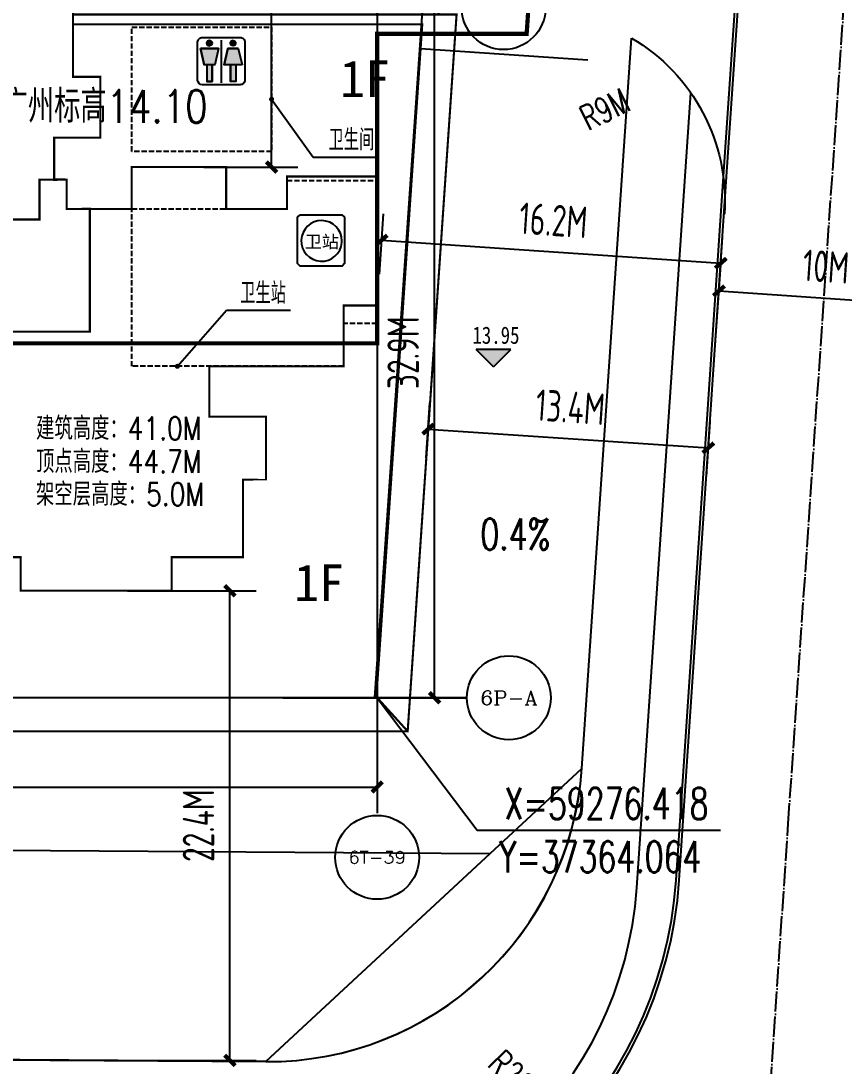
# Model space of a CAD drawing. Extents: x 37173252 to 74842692, y 59158332 to 118813339.
# Drawn here: x 37347078 to 37386321, y 59258859 to 59308684 of the extents above; entities that cross this region are included whole.
import ezdxf
from ezdxf.enums import TextEntityAlignment as Align

# ---------------------------------------------------------------- set-up
doc = ezdxf.new("R2010")
doc.units = 0
doc.header["$LTSCALE"] = 1000
doc.header["$MEASUREMENT"] = 0
for name, pattern in [('ACAD_ISO04W100', [30, 24, -3, 0, -3]), ('DASH', [0.35, 0.25, -0.1]), ('DOTE', [2.4200000000000004, 2, -0.2, 0.02, -0.2])]:
    doc.linetypes.add(name, pattern=pattern)
for name, color, linetype in [('-1-500室外标高', 4, 'Continuous'), ('@YL', 2, 'Continuous'), ('AXIS_TEXT', 7, 'Continuous'), ('DIM_COOR', 3, 'Continuous'), ('DIM_LEAD', 3, 'Continuous'), ('DIM_SYMB', 3, 'Continuous'), ('DL_道路中线_干道网_', 4, 'ACAD_ISO04W100'), ('DL_道路红线_干道网_', 6, 'Continuous'), ('DL_道路红线_支路网_', 1, 'Continuous'), ('DOTE', 16, 'Continuous'), ('PUB_DIM', 3, 'Continuous'), ('PUB_TEXT', 7, 'Continuous'), ('RMJM - P1 - P - 120-1$0$文字说明', 7, 'Continuous'), ('SHAPE', 161, 'Continuous'), ('YD_设施符号', 7, 'Continuous'), ('地下轮廓', 5, 'Continuous'), ('屋顶轮廓', 36, 'Continuous'), ('总图草图2013.08.27$0$花都地段2终极版总图、 - 副本$0$DL_道路红线_干道网_', 6, 'Continuous'), ('总图草图2013_08_27$0$花都地段2', 6, 'Continuous')]:
    doc.layers.add(name, color=color, linetype=linetype)
doc.styles.add('_TCH_AXIS', font='COMPLEX', dxfattribs={"bigfont": 'GBCBIG'})
doc.styles.add('_TCH_DIM', font='SIMPLEX', dxfattribs={"bigfont": 'GBCBIG'})
doc.styles.add('_TCH_DIM_T3', font='SIMPLEX', dxfattribs={"width": 0.7058823529411765, "bigfont": 'GBCBIG'})
doc.styles.add('DIM_FONT', font='superos.shx', dxfattribs={"width": 0.8, "bigfont": 'haiwenzw.shx'})
doc.styles.add('DIMST', font='', dxfattribs={"width": 0.8})
doc.styles.add('GHTEXTHT', font='')
doc.styles.add('RMJM - P1 - P - 120-1$0$RMJM_TEXT', font='arial.ttf', dxfattribs={"height": 2.5})
doc.styles.add('text_zheng', font='simplex.shx', dxfattribs={"width": 0.8, "bigfont": 'hztxt.shx'})
doc.styles.get('DIMST').set_extended_font_data('SimSun')
doc.styles.get('GHTEXTHT').set_extended_font_data('SimSun')
doc.dimstyles.new('_TCH_ARCH&&500', dxfattribs={"dimtxt": 1487.5, "dimasz": 500, "dimexe": 1250, "dimexo": 1500, "dimgap": 631.2500000000001, "dimtad": 1, "dimdec": 0, "dimzin": 0, "dimdsep": 46, "dimtxsty": '_TCH_DIM_T3', "dimblk": 'ARCHTICK', "dimcen": 0.09, "dimclrt": 7, "dimazin": 2, "dimtfac": 1, "dimtdec": 0, "dimtix": 1, "dimtmove": 2, "dimatfit": 3, "dimfxl": 0, "dimtolj": 1, "dimtzin": 0, "dimarcsym": 0})
doc.dimstyles.new('DIMN500', dxfattribs={"dimscale": 5, "dimtxt": 300, "dimasz": 100, "dimexe": 250, "dimexo": 300, "dimgap": 150, "dimtad": 1, "dimdec": 0, "dimzin": 0, "dimdsep": 46, "dimtxsty": 'DIM_FONT', "dimblk": 'ARCHTICK', "dimcen": 0.09, "dimclrt": 7, "dimazin": 2, "dimtfac": 1, "dimtdec": 0, "dimtix": 1, "dimtmove": 2, "dimatfit": 3, "dimldrblk": 'ARCHTICK', "dimfxl": 0, "dimtolj": 1, "dimtzin": 0, "dimarcsym": 0})

# ---------------------------------------------------------------- blocks, each defined once
blk = doc.blocks.new('_ArchTick')
at = {"color": 0, "linetype": 'ByBlock', "const_width": 0.4}
blk.add_lwpolyline([(-0.5, -0.5), (0.5, 0.5)], dxfattribs=at)
blk = doc.blocks.new('*D228')
at = {"layer": 'Defpoints', "color": 0}
for p in [(365244.7999595758, 62597.27876026387), (295534.799960508, 56712.53264767045), (365244.7999595758, 56712.53264767045)]:
    blk.add_point(p, dxfattribs=at)
at = {"layer": 'PUB_DIM', "color": 0, "lineweight": -2}
for p, q in [((295534.799960508, 58212.53264767045), (295534.799960508, 63847.27876026387)), ((365244.7999595758, 58212.53264767045), (365244.7999595758, 63847.27876026387)), ((295534.799960508, 62597.27876026387), (365244.7999595758, 62597.27876026387))]:
    blk.add_line(p, q, dxfattribs=at)
at = {"layer": 'PUB_DIM', "color": 0, "lineweight": -2, "xscale": 500, "yscale": 500, "zscale": 500, "rotation": 180}
blk.add_blockref('_ArchTick', (295534.799960508, 62597.27876026387), dxfattribs=at)
at = {"layer": 'PUB_DIM', "color": 0, "lineweight": -2, "xscale": 500, "yscale": 500, "zscale": 500}
blk.add_blockref('_ArchTick', (365244.7999595758, 62597.27876026387), dxfattribs=at)
at = {"layer": 'PUB_DIM', "color": 7, "insert": (330389.7999600419, 64097.27876026387), "char_height": 1500, "attachment_point": 5, "style": 'DIM_FONT'}
blk.add_mtext('\\A1;69.7M', dxfattribs=at)
blk = doc.blocks.new('*D229')
at = {"layer": 'Defpoints', "color": 0}
for p in [(295534.799960508, 30431.18836592275), (365244.7999595758, 30431.18836592275), (365244.7999595758, 21455.18906285604)]:
    blk.add_point(p, dxfattribs=at)
at = {"layer": 'PUB_DIM', "color": 0, "lineweight": -2}
for p, q in [((295534.799960508, 28931.18836592275), (295534.799960508, 20205.18906285604)), ((365244.7999595758, 28931.18836592275), (365244.7999595758, 20205.18906285604)), ((295534.799960508, 21455.18906285604), (365244.7999595758, 21455.18906285604))]:
    blk.add_line(p, q, dxfattribs=at)
at = {"layer": 'PUB_DIM', "color": 0, "lineweight": -2, "xscale": 500, "yscale": 500, "zscale": 500, "rotation": 180}
blk.add_blockref('_ArchTick', (295534.799960508, 21455.18906285604), dxfattribs=at)
at = {"layer": 'PUB_DIM', "color": 0, "lineweight": -2, "xscale": 500, "yscale": 500, "zscale": 500}
blk.add_blockref('_ArchTick', (365244.7999595758, 21455.18906285604), dxfattribs=at)
at = {"layer": 'PUB_DIM', "color": 7, "insert": (330389.7999600419, 22955.18906285604), "char_height": 1500, "attachment_point": 5, "style": 'DIM_FONT'}
blk.add_mtext('\\A1;69.7M', dxfattribs=at)
blk = doc.blocks.new('*D230')
at = {"layer": 'Defpoints', "color": 0}
for p in [(359250.0826110389, 58611.39509976507), (367982.8564234904, 58611.39509976507), (359250.0826110389, 25711.39510209192)]:
    blk.add_point(p, dxfattribs=at)
at = {"layer": 'PUB_DIM', "color": 0, "lineweight": -2}
for p, q in [((360750.0826110389, 58611.39509976507), (369232.8564234904, 58611.39509976507)), ((367982.8564234904, 25711.39510209192), (367982.8564234904, 58611.39509976507)), ((360750.0826110389, 25711.39510209192), (369232.8564234904, 25711.39510209191))]:
    blk.add_line(p, q, dxfattribs=at)
at = {"layer": 'PUB_DIM', "color": 0, "lineweight": -2, "xscale": 500, "yscale": 500, "zscale": 500}
for p, rotation in [((367982.8564234904, 58611.39509976507), 90), ((367982.8564234904, 25711.39510209192), 270)]:
    blk.add_blockref('_ArchTick', p, dxfattribs=dict(at, rotation=rotation))
at = {"layer": 'PUB_DIM', "color": 7, "insert": (366482.8564234904, 42161.39510092855), "char_height": 1500, "attachment_point": 5, "rotation": 90, "style": 'DIM_FONT'}
blk.add_mtext('\\A1;32.9M', dxfattribs=at)
blk = doc.blocks.new('T5T6lkx')
at = {"layer": 'SHAPE', "const_width": 100}
for points in [[(319577.0677201077, 123887.7940037331), (312977.0676971404, 123887.7940037331), (312977.0676971404, 122487.7940038262), (310077.0676969541, 122487.7940038262), (310077.0676969541, 119187.7940038262), (308777.0676969541, 119187.7940038262), (308777.0676969541, 116287.7940035461), (310977.0676971404, 116287.79400364), (310977.0676971404, 114087.7940036847), (311477.0676969541, 114087.7940036847), (311477.0676971404, 112887.7940037778), (307277.0676969541, 112887.7940037778), (307277.0676969541, 114887.7939887833), (302777.0676963953, 114887.7939887833), (302777.0707487119, 112887.7940037017), (299877.0582861155, 112887.6574520672), (299877.0582861155, 114437.7093172668), (295577.0676967679, 114437.7093172668), (295576.9852994932, 108287.7093172668), (297177.0676963953, 108287.7939886901), (297177.0676963953, 105387.7939887833), (303577.0676967679, 105387.7939887833), (303577.0676967679, 102987.7940037771), (300877.0707487119, 102987.7947664856), (300877.0707487119, 99987.79400373239), (301977.0676971404, 99987.79400373239), (301977.0676971404, 96287.79400615336), (305377.0677086888, 96287.79400354612), (305377.0677086888, 94687.79400373239), (312577.06770813, 94687.79400373239), (312577.06770813, 96287.79400354612), (315977.0676971395, 96287.79400354612), (315977.0676939497, 99987.79400373239), (317077.0676971264, 99987.7940046807), (317077.0676969541, 102987.7940037771), (314377.0676965816, 102987.7940037771), (314377.0676965816, 105587.7943850158), (313877.0676965816, 105587.7943850158), (313877.0676983064, 106487.7940086679), (318477.0676962091, 106487.7940086679), (318477.0676962091, 104737.7943873311), (322977.1958702235, 104737.7940086561), (322977.1958702235, 106487.7940063408), (326077.0676969541, 106487.7940086679), (326077.0676967679, 104937.7940062477), (330377.0676965816, 104937.7940086232), (330377.0676965816, 111087.7940064339), (328777.0676969541, 111087.7940064339), (328777.0676969541, 113987.7940035461), (320877.0676962091, 113987.7940061534), (320877.0676962091, 116287.7940010781), (323777.0676948512, 116287.8522823163), (323777.0676948512, 119187.7940038262), (322477.0676962091, 119187.7940038262), (322477.0676962091, 122487.7940038262), (319577.0676958365, 122487.7940038262)], [(347887.0676954603, 123887.7940023532), (341287.0676967641, 123887.7940023532), (341287.0676967641, 122487.7940024463), (338387.0676965779, 122487.7940024463), (338387.0676963208, 119187.7940021665), (337087.1159293419, 119187.7940022675), (337087.115929327, 116287.7940021665), (339987.0676963916, 116287.794002491), (339987.0676963916, 113987.7940049609), (332087.0676956465, 113987.7940049609), (332087.0676956465, 111087.7940072883), (330487.0676960191, 111087.7941929013), (330487.0676960191, 104937.7940072436), (334787.0676956465, 104937.7940048678), (334787.0676956465, 106487.7940072883), (337886.9395223754, 106487.7940049609), (337886.9395223754, 104737.7940072762), (342387.0676963897, 104737.7940072762), (342387.0676963916, 106487.7940072883), (346987.0676958328, 106487.7940072883), (346987.0676958328, 105587.794002491), (346487.0676960191, 105587.7943836362), (346487.0676960191, 102987.7940023975), (343787.0676958328, 102987.7940023975), (343787.0676958328, 99987.79400235275), (344887.0676956465, 99987.79400235275), (344887.0676956465, 96287.79400477372), (348287.0676844707, 96287.79400216648), (348287.0676844707, 94687.79400235275), (355487.0676839119, 94687.79400235275), (355487.0676839119, 96287.79400477372), (358887.0676954584, 96287.79400477372), (358887.0646441104, 99987.79400235275), (359987.0646441104, 99987.79400357185), (359987.0646438869, 102987.7940023975), (357287.0676958328, 102987.7940023975), (357287.0676958328, 105387.7939874036), (363687.0676962053, 105387.7939874036), (363687.0676962053, 108287.7939873105), (365287.1500931075, 108287.7093158872), (365287.0676958328, 114437.7093158872), (360987.0676960191, 114437.7093158872), (360987.0676960191, 112887.7940023979), (358087.0676962053, 112887.7940023979), (358087.0676962053, 114887.7939874036), (353587.0676956465, 114887.7939874036), (353587.0676956465, 112887.7940023979), (350487.0676957387, 112887.7940025687), (350487.0676957387, 114287.793812149), (349887.0676949946, 114287.7938119782), (349887.0676954603, 116287.794002491), (352087.0676956465, 116287.7940021665), (352087.0676956447, 119187.7940024463), (350787.0676956465, 119187.7940024463), (350787.0676958328, 122487.7940024463), (347887.0676954603, 122487.7940021665)], [(313677.0676971367, 107037.7940021214), (313677.0676971367, 106487.7940069631), (316477.0676969504, 106487.7940069631), (316477.0676969504, 112387.7941925763), (311677.0676969504, 112387.7941925786), (311677.0676969504, 112887.794002073), (309277.067695911, 112887.7940036749), (309277.0676975092, 107037.7940021214)]]:
    blk.add_lwpolyline(points, close=True, dxfattribs=at)
for points in [[(350787.0676958142, 122159.1246743102), (369070.9065394467, 122158.9934403291), (366739.3511902047, 87987.23893896572), (295552.0828007748, 87987.2389389925), (295552.0828007748, 107787.7939885971), (295577.0676967679, 107787.7939885971), (295577.0676967679, 108287.709321627)], [(295552.0828007748, 87987.2389389925), (296152.0828007748, 89587.23893896572), (365244.799959573, 89587.23893896572), (367435.0385457566, 121687.8291858652), (350787.0676957881, 121687.8291652774)], [(350487.0676958328, 112887.7940006659), (350487.0676958328, 114287.7940005728), (349187.0676964847, 114287.7940005449), (349187.0676964847, 112387.7941911437), (344387.0676964847, 112387.7941911414), (344387.0676964847, 106487.7940055282), (347187.0676962985, 106487.7940055282), (347187.0676962985, 107037.7940006865), (351587.0676959259, 107037.7940006865), (351587.0676975241, 112887.7940022399), (350487.0676958328, 112887.7940015057)], [(296152.0828007748, 89587.23893896572), (296152.0828007748, 108287.7397496521)], [(365287.0786025906, 89587.7940058285), (366739.3511902047, 87987.23893896572)]]:
    blk.add_lwpolyline(points, dxfattribs=at)
blk = doc.blocks.new('gjwz')
at = {"color": 251, "linetype": 'DASH'}
blk.add_lwpolyline([(35816154.31606437, 59308389.48984237), (35822819.33107569, 59308389.48984237), (35822819.33107569, 59302463.31355024), (35816154.31606437, 59302463.31355024)], close=True, dxfattribs=at)
blk.add_lwpolyline([(35816154.4182914, 59292218.30749302), (35816154.77144154, 59299718.32556408), (35823554.31606771, 59299717.97714489), (35823554.41827045, 59301068.22248737), (35827854.48086563, 59301068.22251531), (35827854.32683366, 59294263.31347731), (35826254.41827045, 59294263.31351734), (35826254.41827616, 59292218.30752125), (35816154.4182914, 59292218.30749302)], dxfattribs=at)
blk = doc.blocks.new('*U64')
at = {"layer": 'YD_设施符号', "linetype": 'Continuous'}
for p, q in [((48783.76868512649, 60314.56101754669), (48775.1774008915, 60314.55996349093)), ((48775.1774008915, 60314.55996349093), (48776.96009874433, 60306.69152178147)), ((48778.24348291235, 60317.09017549909), (48778.2433572462, 60317.08987200887)), ((48778.2433572462, 60317.08987200887), (48778.60506224599, 60316.21694182968)), ((48778.24392868522, 60317.09125206356), (48778.24348291235, 60317.09017549909)), ((48778.24405435137, 60317.09155555381), (48778.24392868522, 60317.09125206356)), ((48778.60550840281, 60317.96448573301), (48778.24405435137, 60317.09155555381)), ((48778.60506224599, 60316.21694182968), (48778.60515116705, 60316.21672722965)), ((48778.60515116705, 60316.21672722965), (48778.60563408174, 60316.21556177492)), ((48778.60602631332, 60317.96470033301), (48778.60550840281, 60317.96448573301)), ((48778.60563408174, 60316.21556177492), (48778.60572300281, 60316.21534717494)), ((48778.60572300281, 60316.21534717494), (48779.47700382363, 60315.85457607305)), ((48778.60883899377, 60317.96586578772), (48778.60602631332, 60317.96470033301)), ((48778.6093569043, 60317.96608038773), (48778.60883899377, 60317.96586578772)), ((48779.48003323671, 60318.32685148963), (48778.6093569043, 60317.96608038773)), ((48779.48033672696, 60315.8531960183), (48779.47700382363, 60315.85457607305)), ((48780.35131405754, 60317.96608038773), (48779.48003323671, 60318.32685148963)), ((48779.48366731795, 60315.85457607305), (48779.48033672696, 60315.8531960183)), ((48780.35434365036, 60316.21534717494), (48779.48366731795, 60315.85457607305)), ((48780.35131405754, 60317.96608038773), (48780.35183232761, 60317.96586578772)), ((48780.35183232761, 60317.96586578772), (48780.35464696088, 60317.96470033301)), ((48780.35486156088, 60316.21556177492), (48780.35434365036, 60316.21534717494)), ((48780.35464696088, 60317.96470033301), (48780.35473588193, 60317.96448573301)), ((48780.35473588193, 60317.96448573301), (48780.71644088173, 60317.09155555381)), ((48780.35534414052, 60316.21672722965), (48780.35486156088, 60316.21556177492)), ((48780.3554329999, 60316.21694182968), (48780.35534414052, 60316.21672722965)), ((48780.71688705134, 60317.08987200887), (48780.3554329999, 60316.21694182968)), ((48780.71644088173, 60317.09155555381), (48780.71656663513, 60317.09125206356)), ((48780.71656663513, 60317.09125206356), (48780.71701271749, 60317.09017549909)), ((48780.71701271749, 60317.09017549909), (48780.71688705134, 60317.08987200887)), ((48783.76844461377, 60314.55996349093), (48781.97303658716, 60306.69152178147)), ((48783.76844461377, 60314.55996349093), (48783.76868512649, 60314.56101754669)), ((48788.23732092796, 60314.55996349093), (48786.44191290135, 60306.69152178147)), ((48788.23756144066, 60314.56101754669), (48788.23732092796, 60314.55996349093)), ((48788.23768655022, 60314.56156584388), (48788.23756144066, 60314.56101754669)), ((48793.24975641744, 60314.56218076955), (48788.23768655022, 60314.56156584388)), ((48789.49188410254, 60317.09155555381), (48789.49175843636, 60317.09125206356)), ((48789.49175843636, 60317.09125206356), (48789.49220451874, 60317.09017549909)), ((48789.85333815397, 60317.96448573301), (48789.49188410254, 60317.09155555381)), ((48789.49220451874, 60317.09017549909), (48789.49233027215, 60317.08987200887)), ((48789.49233027215, 60317.08987200887), (48789.85403527191, 60316.21694182968)), ((48789.85342701335, 60317.96470033301), (48789.85333815397, 60317.96448573301)), ((48789.85390959297, 60317.96586578772), (48789.85342701335, 60317.96470033301)), ((48789.85442750352, 60317.96608038773), (48789.85390959297, 60317.96586578772)), ((48789.85403527191, 60316.21694182968), (48789.854124193, 60316.21672722965)), ((48789.854124193, 60316.21672722965), (48789.85693882625, 60316.21556177492)), ((48790.72510383592, 60318.32685148963), (48789.85442750352, 60317.96608038773)), ((48789.85693882625, 60316.21556177492), (48789.85745709631, 60316.21534717494)), ((48790.72873791715, 60315.85457607305), (48789.85745709631, 60316.21534717494)), ((48790.72843442691, 60318.32823154434), (48790.72510383592, 60318.32685148963)), ((48790.73176733023, 60318.32685148963), (48790.72843442691, 60318.32823154434)), ((48791.59941424957, 60316.21534717494), (48790.72873791715, 60315.85457607305)), ((48790.73176733023, 60318.32685148963), (48791.60304815105, 60317.96608038773)), ((48791.59993216005, 60316.21556177492), (48791.59941424957, 60316.21534717494)), ((48791.60274484053, 60316.21672722965), (48791.59993216005, 60316.21556177492)), ((48791.60326275106, 60316.21694182968), (48791.60274484053, 60316.21672722965)), ((48791.60304815105, 60317.96608038773), (48791.60313707214, 60317.96586578772)), ((48791.60313707214, 60317.96586578772), (48791.60361998682, 60317.96470033301)), ((48791.96471680248, 60317.08987200887), (48791.60326275106, 60316.21694182968)), ((48791.60361998682, 60317.96470033301), (48791.60370890788, 60317.96448573301)), ((48791.60370890788, 60317.96448573301), (48791.96541390767, 60317.09155555381)), ((48791.96484246865, 60317.09017549909), (48791.96471680248, 60317.08987200887)), ((48791.96528824152, 60317.09125206356), (48791.96484246865, 60317.09017549909)), ((48791.96541390767, 60317.09155555381), (48791.96528824152, 60317.09125206356)), ((48793.24989573687, 60314.56156584388), (48793.24975641744, 60314.56218076955)), ((48793.24989573687, 60314.56156584388), (48793.25001996072, 60314.56101754669)), ((48793.25001996072, 60314.56101754669), (48793.25025877077, 60314.55996349093)), ((48793.25025877077, 60314.55996349093), (48795.0329566236, 60306.69152178147)), ((48776.96009874433, 60306.69152178147), (48776.96018230342, 60306.69115296972)), ((48776.96018230342, 60306.69115296972), (48776.96025358542, 60306.69083834657)), ((48776.96025358542, 60306.69083834657), (48776.9603375544, 60306.69046772571)), ((48776.9603375544, 60306.69046772571), (48776.96046177825, 60306.68991942853)), ((48776.96046177825, 60306.68991942853), (48776.96049579697, 60306.68976927728)), ((48776.96049579697, 60306.68976927728), (48776.96056707894, 60306.68945465412)), ((48776.96060109769, 60306.68930450286), (48776.96056707894, 60306.68945465412)), ((48778.18443779387, 60306.68945465412), (48776.96060109769, 60306.68930450286)), ((48780.74883420936, 60306.68976927728), (48778.18443779387, 60306.68945465412)), ((48780.74883424058, 60306.68976927728), (48778.18443782196, 60306.68945465412)), ((48778.18443782196, 60306.68945465412), (48778.18443784038, 60306.68930450286)), ((48778.18443784038, 60306.68930450286), (48778.18539531284, 60298.88524121298)), ((48781.97267096491, 60306.68991942853), (48780.74883420936, 60306.68976927728)), ((48780.74883427919, 60306.68945465412), (48780.74883424058, 60306.68976927728)), ((48780.74883427919, 60306.68945465412), (48780.74883429761, 60306.68930450286)), ((48780.74883429761, 60306.68930450286), (48780.74979177009, 60298.88524121298)), ((48781.97279607443, 60306.69046772571), (48781.97267096491, 60306.68991942853)), ((48781.97288064211, 60306.69083834657), (48781.97279607443, 60306.69046772571)), ((48781.97295243228, 60306.69115296972), (48781.97288064211, 60306.69083834657)), ((48781.97303658716, 60306.69152178147), (48781.97295243228, 60306.69115296972)), ((48789.46248894354, 60306.69083834657), (48786.44167238863, 60306.69046772571)), ((48786.44167238863, 60306.69046772571), (48786.4417569563, 60306.69083834657)), ((48786.44182874649, 60306.69115296972), (48786.4417569563, 60306.69083834657)), ((48786.44191290135, 60306.69152178147), (48786.44182874649, 60306.69115296972)), ((48792.02688536301, 60306.69115296972), (48789.46248894434, 60306.69083834657)), ((48789.46248894434, 60306.69083834657), (48789.4624889898, 60306.69046772571)), ((48789.4624889898, 60306.69046772571), (48789.46248905707, 60306.68991942853)), ((48789.46248905707, 60306.68991942853), (48789.4624890755, 60306.68976927728)), ((48789.4624890755, 60306.68976927728), (48789.46248911409, 60306.68945465412)), ((48789.46248911409, 60306.68945465412), (48789.46248913253, 60306.68930450286)), ((48789.46248913253, 60306.68930450286), (48789.46344660499, 60298.88524121298)), ((48795.0329566236, 60306.69152178147), (48792.0268853786, 60306.69115296972)), ((48792.02688540161, 60306.69083834657), (48792.02688544706, 60306.69046772571)), ((48792.02688544706, 60306.69046772571), (48792.02688551434, 60306.68991942853)), ((48792.02688551434, 60306.68991942853), (48792.02688553277, 60306.68976927728)), ((48792.02688553277, 60306.68976927728), (48792.02688557137, 60306.68945465412)), ((48792.02688557137, 60306.68945465412), (48792.02688558979, 60306.68930450286)), ((48792.02688558979, 60306.68930450286), (48792.02784306225, 60298.88524121298)), ((48778.18539531284, 60298.88524121298), (48778.18539535144, 60298.88492658985)), ((48778.18539535144, 60298.88492658985), (48778.18539548258, 60298.88385752053)), ((48778.18539552119, 60298.88354289741), (48778.18539548258, 60298.88385752053)), ((48780.74979193985, 60298.88385752053), (48778.18539552119, 60298.88354289741)), ((48780.74979177009, 60298.88524121298), (48780.74979180868, 60298.88492658985)), ((48780.74979180868, 60298.88492658985), (48780.74979193985, 60298.88385752053)), ((48792.02784306225, 60298.88524121298), (48789.4634466436, 60298.88492658985)), ((48789.4634466436, 60298.88492658985), (48789.46344660499, 60298.88524121298))]:
    blk.add_line(p, q, dxfattribs=at)
for points in [[(48783.76868512649, 60314.56101754669), (48775.1774008915, 60314.55996349093), (48783.76844461377, 60314.55996349093)], [(48775.1774008915, 60314.55996349093), (48776.96009874433, 60306.69152178147), (48781.97303658716, 60306.69152178147)], [(48778.24348291235, 60317.09017549909), (48778.2433572462, 60317.08987200887), (48780.71688705134, 60317.08987200887)], [(48778.2433572462, 60317.08987200887), (48778.60506224599, 60316.21694182968), (48780.3554329999, 60316.21694182968)], [(48778.24392868522, 60317.09125206356), (48778.24348291235, 60317.09017549909), (48780.71701271749, 60317.09017549909)], [(48778.24405435137, 60317.09155555381), (48778.24392868522, 60317.09125206356), (48780.71656663513, 60317.09125206356)], [(48778.60550840281, 60317.96448573301), (48778.24405435137, 60317.09155555381), (48780.71644088173, 60317.09155555381)], [(48778.60506224599, 60316.21694182968), (48778.60515116705, 60316.21672722965), (48780.35534414052, 60316.21672722965)], [(48778.60515116705, 60316.21672722965), (48778.60563408174, 60316.21556177492), (48780.35486156088, 60316.21556177492)], [(48778.60602631332, 60317.96470033301), (48778.60550840281, 60317.96448573301), (48780.35473588193, 60317.96448573301)], [(48778.60563408174, 60316.21556177492), (48778.60572300281, 60316.21534717494), (48780.35434365036, 60316.21534717494)], [(48778.60572300281, 60316.21534717494), (48779.47700382363, 60315.85457607305), (48779.48366731795, 60315.85457607305)], [(48778.60883899377, 60317.96586578772), (48778.60602631332, 60317.96470033301), (48780.35464696088, 60317.96470033301)], [(48778.6093569043, 60317.96608038773), (48778.60883899377, 60317.96586578772), (48780.35183232761, 60317.96586578772)], [(48779.48003323671, 60318.32685148963), (48778.6093569043, 60317.96608038773), (48780.35131405754, 60317.96608038773)], [(48788.23732092796, 60314.55996349093), (48786.44191290135, 60306.69152178147), (48795.0329566236, 60306.69152178147)], [(48788.23756144066, 60314.56101754669), (48788.23732092796, 60314.55996349093), (48793.25025877077, 60314.55996349093)], [(48788.23768655022, 60314.56156584388), (48788.23756144066, 60314.56101754669), (48793.25001996072, 60314.56101754669)], [(48793.24975641744, 60314.56218076955), (48788.23768655022, 60314.56156584388), (48793.24989573687, 60314.56156584388)], [(48789.49188410254, 60317.09155555381), (48789.49175843636, 60317.09125206356), (48791.96528824152, 60317.09125206356)], [(48789.49175843636, 60317.09125206356), (48789.49220451874, 60317.09017549909), (48791.96484246865, 60317.09017549909)], [(48789.85333815397, 60317.96448573301), (48789.49188410254, 60317.09155555381), (48791.96541390767, 60317.09155555381)], [(48789.49220451874, 60317.09017549909), (48789.49233027215, 60317.08987200887), (48791.96471680248, 60317.08987200887)], [(48789.49233027215, 60317.08987200887), (48789.85403527191, 60316.21694182968), (48791.60326275106, 60316.21694182968)], [(48789.85342701335, 60317.96470033301), (48789.85333815397, 60317.96448573301), (48791.60370890788, 60317.96448573301)], [(48789.85390959297, 60317.96586578772), (48789.85342701335, 60317.96470033301), (48791.60361998682, 60317.96470033301)], [(48789.85442750352, 60317.96608038773), (48789.85390959297, 60317.96586578772), (48791.60313707214, 60317.96586578772)], [(48789.85403527191, 60316.21694182968), (48789.854124193, 60316.21672722965), (48791.60274484053, 60316.21672722965)], [(48789.854124193, 60316.21672722965), (48789.85693882625, 60316.21556177492), (48791.59993216005, 60316.21556177492)], [(48790.72510383592, 60318.32685148963), (48789.85442750352, 60317.96608038773), (48791.60304815105, 60317.96608038773)], [(48789.85693882625, 60316.21556177492), (48789.85745709631, 60316.21534717494), (48791.59941424957, 60316.21534717494)], [(48790.72843442691, 60318.32823154434), (48790.72510383592, 60318.32685148963), (48790.73176733023, 60318.32685148963)], [(48776.96009874433, 60306.69152178147), (48776.96018230342, 60306.69115296972), (48781.97295243228, 60306.69115296972)], [(48776.96018230342, 60306.69115296972), (48776.96025358542, 60306.69083834657), (48781.97288064211, 60306.69083834657)], [(48776.96025358542, 60306.69083834657), (48776.9603375544, 60306.69046772571), (48781.97279607443, 60306.69046772571)], [(48776.9603375544, 60306.69046772571), (48776.96046177825, 60306.68991942853), (48781.97267096491, 60306.68991942853)], [(48776.96046177825, 60306.68991942853), (48776.96049579697, 60306.68976927728), (48780.74883420936, 60306.68976927728)], [(48776.96049579697, 60306.68976927728), (48776.96056707894, 60306.68945465412), (48778.18443779387, 60306.68945465412)], [(48780.74883424058, 60306.68976927728), (48778.18443782196, 60306.68945465412), (48780.74883427919, 60306.68945465412)], [(48778.18443782196, 60306.68945465412), (48778.18443784038, 60306.68930450286), (48780.74883429761, 60306.68930450286)], [(48778.18443784038, 60306.68930450286), (48778.18539531284, 60298.88524121298), (48780.74979177009, 60298.88524121298)], [(48786.44182874649, 60306.69115296972), (48786.4417569563, 60306.69083834657), (48789.46248894354, 60306.69083834657)], [(48786.44191290135, 60306.69152178147), (48786.44182874649, 60306.69115296972), (48792.0268853786, 60306.69115296972)], [(48792.02688536301, 60306.69115296972), (48789.46248894434, 60306.69083834657), (48792.02688540161, 60306.69083834657)], [(48789.46248894434, 60306.69083834657), (48789.4624889898, 60306.69046772571), (48792.02688544706, 60306.69046772571)], [(48789.4624889898, 60306.69046772571), (48789.46248905707, 60306.68991942853), (48792.02688551434, 60306.68991942853)], [(48789.46248905707, 60306.68991942853), (48789.4624890755, 60306.68976927728), (48792.02688553277, 60306.68976927728)], [(48789.4624890755, 60306.68976927728), (48789.46248911409, 60306.68945465412), (48792.02688557137, 60306.68945465412)], [(48789.46248911409, 60306.68945465412), (48789.46248913253, 60306.68930450286), (48792.02688558979, 60306.68930450286)], [(48789.46248913253, 60306.68930450286), (48789.46344660499, 60298.88524121298), (48792.02784306225, 60298.88524121298)], [(48778.18539531284, 60298.88524121298), (48778.18539535144, 60298.88492658985), (48780.74979180868, 60298.88492658985)], [(48778.18539535144, 60298.88492658985), (48778.18539548258, 60298.88385752053), (48780.74979193985, 60298.88385752053)]]:
    blk.add_solid(points, dxfattribs=at)
at = {"layer": 'YD_设施符号', "linetype": 'Continuous', "extrusion": (0, 0, -1)}
for points in [[(-48775.1774008915, 60314.55996349093), (-48783.76844461377, 60314.55996349093), (-48781.97303658716, 60306.69152178147)], [(-48778.2433572462, 60317.08987200887), (-48780.71688705134, 60317.08987200887), (-48780.3554329999, 60316.21694182968)], [(-48778.24348291235, 60317.09017549909), (-48780.71701271749, 60317.09017549909), (-48780.71688705134, 60317.08987200887)], [(-48778.24392868522, 60317.09125206356), (-48780.71656663513, 60317.09125206356), (-48780.71701271749, 60317.09017549909)], [(-48778.24405435137, 60317.09155555381), (-48780.71644088173, 60317.09155555381), (-48780.71656663513, 60317.09125206356)], [(-48778.60506224599, 60316.21694182968), (-48780.3554329999, 60316.21694182968), (-48780.35534414052, 60316.21672722965)], [(-48778.60515116705, 60316.21672722965), (-48780.35534414052, 60316.21672722965), (-48780.35486156088, 60316.21556177492)], [(-48778.60550840281, 60317.96448573301), (-48780.35473588193, 60317.96448573301), (-48780.71644088173, 60317.09155555381)], [(-48778.60563408174, 60316.21556177492), (-48780.35486156088, 60316.21556177492), (-48780.35434365036, 60316.21534717494)], [(-48778.60572300281, 60316.21534717494), (-48780.35434365036, 60316.21534717494), (-48779.48366731795, 60315.85457607305)], [(-48778.60602631332, 60317.96470033301), (-48780.35464696088, 60317.96470033301), (-48780.35473588193, 60317.96448573301)], [(-48778.60883899377, 60317.96586578772), (-48780.35183232761, 60317.96586578772), (-48780.35464696088, 60317.96470033301)], [(-48778.6093569043, 60317.96608038773), (-48780.35131405754, 60317.96608038773), (-48780.35183232761, 60317.96586578772)], [(-48779.47700382363, 60315.85457607305), (-48779.48366731795, 60315.85457607305), (-48779.48033672696, 60315.8531960183)], [(-48788.23732092796, 60314.55996349093), (-48793.25025877077, 60314.55996349093), (-48795.0329566236, 60306.69152178147)], [(-48788.23756144066, 60314.56101754669), (-48793.25001996072, 60314.56101754669), (-48793.25025877077, 60314.55996349093)], [(-48788.23768655022, 60314.56156584388), (-48793.24989573687, 60314.56156584388), (-48793.25001996072, 60314.56101754669)], [(-48789.49175843636, 60317.09125206356), (-48791.96528824152, 60317.09125206356), (-48791.96484246865, 60317.09017549909)], [(-48789.49188410254, 60317.09155555381), (-48791.96541390767, 60317.09155555381), (-48791.96528824152, 60317.09125206356)], [(-48789.49220451874, 60317.09017549909), (-48791.96484246865, 60317.09017549909), (-48791.96471680248, 60317.08987200887)], [(-48789.49233027215, 60317.08987200887), (-48791.96471680248, 60317.08987200887), (-48791.60326275106, 60316.21694182968)], [(-48789.85333815397, 60317.96448573301), (-48791.60370890788, 60317.96448573301), (-48791.96541390767, 60317.09155555381)], [(-48789.85342701335, 60317.96470033301), (-48791.60361998682, 60317.96470033301), (-48791.60370890788, 60317.96448573301)], [(-48789.85390959297, 60317.96586578772), (-48791.60313707214, 60317.96586578772), (-48791.60361998682, 60317.96470033301)], [(-48789.85403527191, 60316.21694182968), (-48791.60326275106, 60316.21694182968), (-48791.60274484053, 60316.21672722965)], [(-48789.854124193, 60316.21672722965), (-48791.60274484053, 60316.21672722965), (-48791.59993216005, 60316.21556177492)], [(-48789.85442750352, 60317.96608038773), (-48791.60304815105, 60317.96608038773), (-48791.60313707214, 60317.96586578772)], [(-48789.85693882625, 60316.21556177492), (-48791.59993216005, 60316.21556177492), (-48791.59941424957, 60316.21534717494)], [(-48789.85745709631, 60316.21534717494), (-48791.59941424957, 60316.21534717494), (-48790.72873791715, 60315.85457607305)], [(-48790.72510383592, 60318.32685148963), (-48790.73176733023, 60318.32685148963), (-48791.60304815105, 60317.96608038773)], [(-48776.96009874433, 60306.69152178147), (-48781.97303658716, 60306.69152178147), (-48781.97295243228, 60306.69115296972)], [(-48776.96018230342, 60306.69115296972), (-48781.97295243228, 60306.69115296972), (-48781.97288064211, 60306.69083834657)], [(-48776.96025358542, 60306.69083834657), (-48781.97288064211, 60306.69083834657), (-48781.97279607443, 60306.69046772571)], [(-48776.9603375544, 60306.69046772571), (-48781.97279607443, 60306.69046772571), (-48781.97267096491, 60306.68991942853)], [(-48776.96046177825, 60306.68991942853), (-48781.97267096491, 60306.68991942853), (-48780.74883420936, 60306.68976927728)], [(-48776.96049579697, 60306.68976927728), (-48780.74883420936, 60306.68976927728), (-48778.18443779387, 60306.68945465412)], [(-48776.96056707894, 60306.68945465412), (-48778.18443779387, 60306.68945465412), (-48776.96060109769, 60306.68930450286)], [(-48778.18443782196, 60306.68945465412), (-48780.74883427919, 60306.68945465412), (-48780.74883429761, 60306.68930450286)], [(-48778.18443784038, 60306.68930450286), (-48780.74883429761, 60306.68930450286), (-48780.74979177009, 60298.88524121298)], [(-48786.4417569563, 60306.69083834657), (-48789.46248894354, 60306.69083834657), (-48786.44167238863, 60306.69046772571)], [(-48786.44182874649, 60306.69115296972), (-48792.02688536301, 60306.69115296972), (-48789.46248894354, 60306.69083834657)], [(-48786.44191290135, 60306.69152178147), (-48795.0329566236, 60306.69152178147), (-48792.0268853786, 60306.69115296972)], [(-48789.46248894434, 60306.69083834657), (-48792.02688540161, 60306.69083834657), (-48792.02688544706, 60306.69046772571)], [(-48789.4624889898, 60306.69046772571), (-48792.02688544706, 60306.69046772571), (-48792.02688551434, 60306.68991942853)], [(-48789.46248905707, 60306.68991942853), (-48792.02688551434, 60306.68991942853), (-48792.02688553277, 60306.68976927728)], [(-48789.4624890755, 60306.68976927728), (-48792.02688553277, 60306.68976927728), (-48792.02688557137, 60306.68945465412)], [(-48789.46248911409, 60306.68945465412), (-48792.02688557137, 60306.68945465412), (-48792.02688558979, 60306.68930450286)], [(-48789.46248913253, 60306.68930450286), (-48792.02688558979, 60306.68930450286), (-48792.02784306225, 60298.88524121298)], [(-48792.02688536301, 60306.69115296972), (-48792.0268853786, 60306.69115296972), (-48792.02688540161, 60306.69083834657)], [(-48778.18539531284, 60298.88524121298), (-48780.74979177009, 60298.88524121298), (-48780.74979180868, 60298.88492658985)], [(-48778.18539535144, 60298.88492658985), (-48780.74979180868, 60298.88492658985), (-48780.74979193985, 60298.88385752053)], [(-48778.18539548258, 60298.88385752053), (-48780.74979193985, 60298.88385752053), (-48778.18539552119, 60298.88354289741)], [(-48789.46344660499, 60298.88524121298), (-48792.02784306225, 60298.88524121298), (-48789.4634466436, 60298.88492658985)]]:
    blk.add_solid(points, dxfattribs=at)
blk = doc.blocks.new('*D118')
at = {"layer": 'Defpoints', "color": 0}
for p in [(37380444.58503997, 59297133.78576997), (37364063.2127587, 59295118.2057182), (37380232.65286265, 59294018.28006507)]:
    blk.add_point(p, dxfattribs=at)
at = {"layer": 'PUB_DIM', "color": 0, "lineweight": -2}
for p, q in [((37364165.01494372, 59296614.74716938), (37364359.9800902, 59299480.82929908)), ((37380334.45504767, 59295514.82151626), (37380529.42019415, 59298380.90364596)), ((37364275.14493602, 59298233.71142309), (37380444.58503997, 59297133.78576997))]:
    blk.add_line(p, q, dxfattribs=at)
at = {"layer": 'PUB_DIM', "color": 0, "lineweight": -2, "xscale": 500, "yscale": 500, "zscale": 500}
for p, rotation in [((37364275.14493602, 59298233.71142309), 176.1084515954283), ((37380444.58503997, 59297133.78576997), 356.1084515954283)]:
    blk.add_blockref('_ArchTick', p, dxfattribs=dict(at, rotation=rotation))
at = {"layer": 'PUB_DIM', "color": 7, "insert": (37372461.66717301, 59299180.29004772), "char_height": 1500, "attachment_point": 5, "rotation": 356.1084515954283, "style": 'DIM_FONT'}
blk.add_mtext('\\A1;16.2M', dxfattribs=at)
blk = doc.blocks.new('*D119')
at = {"layer": 'Defpoints', "color": 0}
for p in [(37379847.77047185, 59288327.75800944), (37366303.24988572, 59286364.42215299), (37379655.7662726, 59285467.94974086)]:
    blk.add_point(p, dxfattribs=at)
at = {"layer": 'PUB_DIM', "color": 0, "lineweight": -2}
for p, q in [((37366403.73192723, 59287861.05282197), (37366578.98911956, 59290471.42264572)), ((37379756.24831411, 59286964.58040985), (37379931.50550644, 59289574.95023359)), ((37366495.25408497, 59289224.23042157), (37379847.77047185, 59288327.75800944))]:
    blk.add_line(p, q, dxfattribs=at)
at = {"layer": 'PUB_DIM', "color": 0, "lineweight": -2, "xscale": 500, "yscale": 500, "zscale": 500}
for p, rotation in [((37366495.25408497, 59289224.23042157), 176.1589923885221), ((37379847.77047185, 59288327.75800944), 356.1589923885221)]:
    blk.add_blockref('_ArchTick', p, dxfattribs=dict(at, rotation=rotation))
at = {"layer": 'PUB_DIM', "color": 7, "insert": (37373271.99431992, 59290272.62488449), "char_height": 1500, "attachment_point": 5, "rotation": 356.1589923885221, "style": 'DIM_FONT'}
blk.add_mtext('\\A1;13.4M', dxfattribs=at)
blk = doc.blocks.new('*D126')
at = {"layer": 'Defpoints', "color": 0}
for p in [(37350663.13034979, 59281518.29040466), (37357043.48388509, 59281518.29040466), (37350663.13034979, 59259126.68137122)]:
    blk.add_point(p, dxfattribs=at)
at = {"layer": 'PUB_DIM', "color": 0, "lineweight": -2}
for p, q in [((37352163.13034979, 59281518.29040466), (37358293.48388509, 59281518.29040466)), ((37357043.48388509, 59259126.68137122), (37357043.48388509, 59281518.29040466)), ((37352163.13034979, 59259126.68137122), (37358293.48388509, 59259126.68137122))]:
    blk.add_line(p, q, dxfattribs=at)
at = {"layer": 'PUB_DIM', "color": 0, "lineweight": -2, "xscale": 500, "yscale": 500, "zscale": 500}
for p, rotation in [((37357043.48388509, 59281518.29040466), 90), ((37357043.48388509, 59259126.68137122), 270)]:
    blk.add_blockref('_ArchTick', p, dxfattribs=dict(at, rotation=rotation))
at = {"layer": 'PUB_DIM', "color": 7, "insert": (37355543.48388507, 59270322.48588794), "char_height": 1500, "attachment_point": 5, "rotation": 90, "style": 'DIM_FONT'}
blk.add_mtext('\\A1;22.4M', dxfattribs=at)
blk = doc.blocks.new('*D157')
at = {"layer": 'Defpoints', "color": 0}
for p in [(37390352.20790775, 59295135.00031327), (37380015.60712264, 59290827.60251074), (37390012.93570644, 59290147.53454912)]:
    blk.add_point(p, dxfattribs=at)
at = {"layer": 'PUB_DIM', "color": 0, "lineweight": -2}
for p, q in [((37380117.40930766, 59292324.14396194), (37380439.71447814, 59297062.18615089)), ((37390114.73789146, 59291644.07600031), (37390437.04306193, 59296382.11818927)), ((37380354.87932395, 59295815.0682749), (37390352.20790775, 59295135.00031327))]:
    blk.add_line(p, q, dxfattribs=at)
at = {"layer": 'PUB_DIM', "color": 0, "lineweight": -2, "xscale": 500, "yscale": 500, "zscale": 500}
for p, rotation in [((37380354.87932395, 59295815.0682749), 176.1084515953922), ((37390352.20790775, 59295135.00031327), 356.1084515953922)]:
    blk.add_blockref('_ArchTick', p, dxfattribs=dict(at, rotation=rotation))
at = {"layer": 'PUB_DIM', "color": 7, "insert": (37385455.34580087, 59296971.57574527), "char_height": 1500, "attachment_point": 5, "rotation": 356.1084515953922, "style": 'DIM_FONT'}
blk.add_mtext('\\A1;10M', dxfattribs=at)
blk = doc.blocks.new('gdzh')
at = {"layer": 'PUB_TEXT', "style": 'text_zheng', "width": 0.8}
for s, p in [('建筑高度：41.0M', (37262342.91724998, 59367741.58838728)), ('顶点高度：44.7M', (37262342.91724998, 59366162.16232973)), ('架空层高度：5.0M', (37262342.91724998, 59364599.57123986))]:
    blk.add_text(s, height=1093.0626, dxfattribs=at).set_placement(p)
blk = doc.blocks.new('*D269')
at = {"layer": 'Defpoints', "color": 0}
for p in [(37354299.88153514, 59350418.22840284), (37359028.14551022, 59350418.22840284), (37354299.88153514, 59301718.29038971)]:
    blk.add_point(p, dxfattribs=at)
at = {"layer": 'PUB_DIM', "color": 0, "lineweight": -2}
for p, q in [((37355799.88153514, 59350418.22840284), (37360278.14551022, 59350418.22840284)), ((37359028.14551022, 59301718.29038971), (37359028.14551022, 59350418.22840284)), ((37355799.88153514, 59301718.29038971), (37360278.14551022, 59301718.29038971))]:
    blk.add_line(p, q, dxfattribs=at)
at = {"layer": 'PUB_DIM', "color": 0, "lineweight": -2, "xscale": 500, "yscale": 500, "zscale": 500}
for p, rotation in [((37359028.14551022, 59350418.22840284), 90), ((37359028.14551022, 59301718.29038971), 270)]:
    blk.add_blockref('_ArchTick', p, dxfattribs=dict(at, rotation=rotation))
at = {"layer": 'PUB_DIM', "color": 7, "insert": (37357653.1455102, 59326068.25939628), "char_height": 1487.5, "attachment_point": 5, "rotation": 90, "style": '_TCH_DIM_T3'}
blk.add_mtext('\\A1;48.7M', dxfattribs=at)
blk = doc.blocks.new('T5T6dwzx')
at = {"layer": 'DOTE', "linetype": 'DOTE', "ltscale": 1000}
for p, q in [((365244.799959573, 63589.60637767271), (365244.799959573, 20397.38643272509)), ((369521.7074821106, 25711.39510209189), (294136.9451303137, 25711.39510209169))]:
    blk.add_line(p, q, dxfattribs=at)
at = {"layer": 'PUB_DIM'}
blk.add_line((367099.5980032011, 25711.39510209204), (369521.7074821106, 25711.39510209197), dxfattribs=at)
for centre in [(371271.6794618962, 58611.39509976514), (371521.7074821106, 25711.39510209192), (365244.7999595795, 18103.43234352627)]:
    blk.add_circle(centre, 2000, dxfattribs=at)
at = {"layer": 'AXIS_TEXT', "style": '_TCH_AXIS'}
for s, height, p, p2 in [('6P-A', 664.2054009095552, (370161.6678516768, 25379.29240163714), (372881.7471125444, 25379.29240163714)), ('6T-39', 586.6814484464459, (363875.8765798711, 17810.09161930305), (366613.7233392879, 17810.09161930305))]:
    blk.add_text(s, height=height, dxfattribs=at).set_placement(p, p2, align=Align.FIT)
at = {"layer": 'PUB_DIM'}
for p1, p2, distance, text, picture, middle in [((295534.799960508, 56712.53264767045), (365244.7999595758, 56712.53264767045), 5884.746112593421, '69.7M', '*D228', (330389.7999600419, 64097.27876026387)), ((359250.0826110389, 25711.39510209192), (359250.0826110389, 58611.39509976507), -8732.773812451516, '32.9M', '*D230', (366482.8564234904, 42161.39510092855)), ((295534.799960508, 30431.18836592275), (365244.7999595758, 30431.18836592275), -8975.99930306671, '69.7M', '*D229', (330389.7999600419, 22955.18906285604))]:
    dim = blk.add_aligned_dim(p1=p1, p2=p2, distance=distance, text=text, dimstyle='DIMN500', dxfattribs=at)
    dim.commit()
    dim.dimension.update_dxf_attribs({"geometry": picture, "text_midpoint": middle})

msp = doc.modelspace()

# ---------------------------------------------------------------- hatches: boundary and pattern name
at = {"layer": '-1-500室外标高'}
msp.add_hatch(color=113, dxfattribs=at).paths.add_polyline_path([(37369608.15745547, 59292190.07971443), (37370433.15745547, 59293015.07971443), (37368783.15745547, 59293015.07971443)])

# ---------------------------------------------------------------- linework, layer by layer
at = {"layer": '-1-500室外标高', "color": 113}
for p, q in [((37369608.15745547, 59292190.07971443), (37368783.15745547, 59293015.07971443)), ((37370433.15745547, 59293015.07971443), (37368783.15745547, 59293015.07971443)), ((37369608.15745547, 59292190.07971443), (37370433.15745547, 59293015.07971443))]:
    msp.add_line(p, q, dxfattribs=at)
at = {"layer": '@YL'}
msp.add_line((37373815.42649412, 59273053.1672534), (37376183.41706562, 59307863.77613825), dxfattribs=at)
for points in [[(37363952.77904096, 59276422.40188505), (37367425.62843356, 59326533.94993128)], [(37369454.00407649, 59268998.744937), (37358747.7021396, 59259071.53800904), (37234348.59117768, 59259920.04123382), (37234350.20831899, 59269920.26286779), (37369454.0040805, 59268998.74494072)]]:
    msp.add_lwpolyline(points, dxfattribs=at)
msp.add_lwpolyline([(37376183.4170657, 59307863.77613825, -0.2846509678817931), (37380617.12643584, 59299485.20452672), (37380617.12643584, 59299485.20452672)], format="xyb", dxfattribs=at)
at = {"layer": '@YL', "color": 8}
for points in [[(37366134.38157291, 59307366.6216424), (37374108.07865488, 59306824.21114986)], [(37376103.46725646, 59306688.47490316), (37376111.32458084, 59306687.94040892)], [(37376103.46725646, 59306688.47490316), (37376111.32458084, 59306687.94040892)]]:
    msp.add_lwpolyline(points, dxfattribs=at)
at = {"layer": '@YL'}
msp.add_arc((37358850.01200244, 59274071.18910345), 15000, 269.6092021469956, 356.1084517236708, dxfattribs=at)
at = {"layer": 'DIM_COOR', "color": 3}
for p, q in [((37364063.61298435, 59276417.77052798), (37368829.77279053, 59270103.61845003)), ((37368829.77279053, 59270103.61845003), (37380434.77279053, 59270103.61845003))]:
    msp.add_line(p, q, dxfattribs=at)
at = {"layer": 'DIM_LEAD'}
for p, q in [((37359028.14551022, 59304947.84597512), (37361014.57252133, 59302192.44848073)), ((37361014.57252133, 59302192.44848073), (37364063.14126819, 59302192.44848073)), ((37354536.98705365, 59292218.30749909), (37356882.05853911, 59294888.84431877)), ((37356882.05853911, 59294888.84431877), (37359930.62728596, 59294888.84431877))]:
    msp.add_line(p, q, dxfattribs=at)
at = {"layer": 'DIM_LEAD', "const_width": 120}
for points in [[(37358993.05767541, 59304996.51674508, 1), (37359063.23334502, 59304899.17520516, 1)], [(37354497.39698248, 59292173.22284244, 1), (37354576.57712481, 59292263.39215574, 1)]]:
    msp.add_lwpolyline(points, format="xyb", close=True, dxfattribs=at)
at = {"layer": 'DIM_SYMB'}
msp.add_lwpolyline([(37372905.81221364, 59284214.58515371, 0, 0, 0), (37376906.80960407, 59284214.58515371, 400.0000000000001, 0, 0), (37378406.80960407, 59284214.58515371, 0, 0, 0)], format="xyseb", dxfattribs=at)
at = {"layer": 'DL_道路中线_干道网_', "color": 8, "ltscale": 0.04}
for p, q in [((37383659.95602799, 59270427.94378641), (37390305.09468098, 59368114.70209152)), ((37381184.22387933, 59233917.44023254), (37383659.95602799, 59270427.94378641))]:
    msp.add_line(p, q, dxfattribs=at)
at = {"layer": 'DL_道路红线_干道网_', "color": 8}
for p, q in [((37376434.53688487, 59267351.9857427), (37379012.8529085, 59305254.48069254)), ((37358747.70214896, 59259071.53801773), (37373815.42649412, 59273053.1672534)), ((37358747.70216917, 59259071.53801757), (37373815.42651433, 59273053.16725324)), ((37358755.59219107, 59259071.48419304), (37373823.31653623, 59273053.11342871)), ((37358755.59219107, 59259071.48419304), (37373823.31653623, 59273053.11342871)), ((37234348.8174929, 59259920.03969017), (37358747.70214892, 59259071.53801773))]:
    msp.add_line(p, q, dxfattribs=at)
for centre, radius, start, end in [((37358857.90202435, 59274071.13527892), 15000, 269.6092021470866, 356.1084517229355), ((37358476.03947063, 59268573.61196296), 17999.99999999682, 269.6092020949144, 356.1084515433115)]:
    msp.add_arc(centre, radius, start, end, dxfattribs=at)
at = {"layer": 'DL_道路红线_支路网_', "color": 8}
msp.add_line((37380488.22737498, 59300106.25343812), (37385747.75113555, 59377002.00113349), dxfattribs=at)
at = {"layer": 'DL_道路红线_支路网_', "color": 4}
msp.add_line((37380637.87772871, 59300096.01763686), (37385897.40148928, 59376991.76533222), dxfattribs=at)
at = {"layer": 'DL_道路红线_支路网_', "color": 8}
msp.add_lwpolyline([(37378314.2599194, 59267726.07742217), (37380488.21466181, 59300106.06584101)], dxfattribs=at)
at = {"layer": 'DL_道路红线_支路网_', "color": 4}
msp.add_lwpolyline([(37378463.9229863, 59267716.02921802), (37380637.87772871, 59300096.01763686)], dxfattribs=at)
msp.add_arc((37358510.03697169, 59269073.39170309), 20000, 269.6092020949144, 356.1084515433115, dxfattribs=at)
at = {"layer": 'DL_道路红线_支路网_', "color": 8}
msp.add_arc((37358510.03697169, 59269073.39170309), 19850, 269.6092020949144, 356.1084515433115, dxfattribs=at)
at = {"layer": 'PUB_DIM'}
for points in [[(37373981.08033034, 59302796.58225656, 0, 0, 0), (37378294.02825449, 59304903.35234454, 264, 0, 0), (37379012.85290851, 59305254.48069254, 0, 0, 0)], [(37368620.69451205, 59258819.87503312, 0, 0, 0), (37371990.91369218, 59255402.03614312, 264, 0, 0), (37372552.61688887, 59254832.39632813, 0, 0, 0)]]:
    msp.add_lwpolyline(points, format="xyseb", dxfattribs=at)
at = {"layer": 'YD_设施符号'}
for points in [[(37357753.04747009, 59307666.51986635), (37357753.26831007, 59305866.52301157, -0.4142135623730951), (37357528.29630756, 59305641.49580038), (37355728.29945421, 59305641.27496088, -0.4142135623730951), (37355503.27224255, 59305866.2469629), (37355503.05140209, 59307666.24381673, -0.4142135623730951), (37355728.02340412, 59307891.27102792), (37357528.02025843, 59307891.49186742, -0.4142135623730959)], [(37362378.91135323, 59298191.02870309, 60.13590774828525), (37362376.51321709, 59298126.55591619)]]:
    msp.add_lwpolyline(points, format="xyb", close=True, dxfattribs=at)
for points in [[(37355635.35631943, 59307369.68650281), (37356494.48474312, 59307369.79190767), (37356314.88332701, 59306582.68209589), (37355813.67633963, 59306582.62060392), (37355635.35631943, 59307369.68650281)], [(37356628.03627968, 59307773.61793649), (37356628.28696537, 59305730.35613191)], [(37357620.91189289, 59306582.84233129), (37356761.7834692, 59306582.73692548), (37356941.38488483, 59307369.84673727), (37357442.59187174, 59307369.90823019), (37357620.91189289, 59306582.84233129)], [(37355936.06001234, 59306582.63561857), (37355936.15578222, 59305802.04444349), (37356192.59542418, 59305802.0759052), (37356192.49965429, 59306582.66708124)], [(37357320.30476665, 59306582.8054508), (37357320.40053654, 59305802.21427476), (37357063.96089458, 59305802.18281209), (37357063.8651247, 59306582.77398813)]]:
    msp.add_lwpolyline(points, dxfattribs=at)
msp.add_lwpolyline([(37360385.65956604, 59299446.72129381), (37362384.92318261, 59299446.96658075), (37362510.30478966, 59299321.61573637), (37362510.57507575, 59297118.5970062), (37362385.22423184, 59296993.21539915), (37360385.96061432, 59296992.9701122), (37360260.57900822, 59297118.32095563), (37360260.30872214, 59299321.33968675)], close=True, dxfattribs=at)
for centre in [(37356065.63472843, 59307622.69252813), (37357190.47484732, 59307622.83053434)]:
    msp.add_circle(centre, 123.6827744948225, dxfattribs=at)
at = {"layer": '地下轮廓', "linetype": 'DASH', "ltscale": 3, "const_width": 200}
msp.add_lwpolyline([(37295953.03053988, 59292218.25986616), (37324852.850707, 59292218.25986615), (37324852.850707, 59291768.25983761), (37341163.13050243, 59291768.25983761), (37341163.13050047, 59292218.25986615), (37341163.2131599, 59293315.21113662), (37350288.13038904, 59293315.21618024), (37364063.29529119, 59293315.21618), (37364063.29530828, 59308063.27329142), (37371187.53320004, 59308063.27328844), (37375628.62157986, 59373349.42451799), (37375628.62154731, 59397013.27356486), (37351228.6223854, 59397013.27337966), (37351228.62157609, 59402363.27329619), (37262628.62158249, 59402363.27329619)], dxfattribs=at)
at = {"layer": '总图草图2013.08.27$0$花都地段2终极版总图、 - 副本$0$DL_道路红线_干道网_', "color": 1}
for p, q in [((37358755.59219107, 59259071.48419304), (37373823.31653623, 59273053.11342871)), ((37240605.48848052, 59259877.36409919), (37358755.59219091, 59259071.48419247)), ((37240605.48848064, 59259877.36409976), (37358755.59219103, 59259071.48419304))]:
    msp.add_line(p, q, dxfattribs=at)
msp.add_arc((37358857.90202435, 59274071.13527892), 15000, 269.6092021470866, 356.1084517229355, dxfattribs=at)
at = {"layer": '总图草图2013_08_27$0$花都地段2', "color": 1}
for p, q in [((37358747.70216917, 59259071.53801757), (37373815.42651433, 59273053.16725324)), ((37358747.70216917, 59259071.53801757), (37373815.42651433, 59273053.16725324)), ((37358747.70216917, 59259071.53801757), (37373815.42651433, 59273053.16725324)), ((37358755.59219107, 59259071.48419304), (37373823.31653623, 59273053.11342871)), ((37240597.59845874, 59259877.41792429), (37358747.70216913, 59259071.53801757)), ((37240597.59845874, 59259877.41792429), (37358747.70216914, 59259071.53801757)), ((37240597.59845862, 59259877.41792372), (37358747.702169, 59259071.538017)), ((37240597.59845874, 59259877.41792429), (37358747.70216912, 59259071.53801757)), ((37240605.48848052, 59259877.36409919), (37358755.59219091, 59259071.48419247)), ((37240605.48848064, 59259877.36409976), (37358755.59219103, 59259071.48419304))]:
    msp.add_line(p, q, dxfattribs=at)
for centre in [(37358850.01200245, 59274071.18910345), (37358850.01200245, 59274071.18910345), (37358857.90202435, 59274071.13527892)]:
    msp.add_arc(centre, 15000, 269.6092021469956, 356.1084517236708, dxfattribs=at)

# ---------------------------------------------------------------- block references
for name, p in [('gjwz', (1536208.814434528, 0)), ('T5T6dwzx', (36998818.34130862, 59250706.89530605)), ('gdzh', (85457.2998701483, -79028.55052274466))]:
    msp.add_blockref(name, p)
at = {"layer": 'YD_设施符号', "linetype": 'Continuous', "xscale": 100, "yscale": 100, "zscale": 100}
msp.add_blockref('*U64', (32478117.61623049, 53275913.69015253), dxfattribs=at)
at = {"layer": '屋顶轮廓'}
msp.add_blockref('T5T6lkx', (36998776.0626656, 59186830.49640231), dxfattribs=at)

# ---------------------------------------------------------------- texts
at = {"layer": '-1-500室外标高', "color": 113, "style": 'DIMST', "width": 0.8}
msp.add_text('13.95', height=825.0000000000001, dxfattribs=at).set_placement((37368602.44316974, 59293290.07971443))
at = {"layer": 'PUB_DIM', "color": 7, "style": '_TCH_DIM', "width": 0.7058823529411765}
for s, rotation, p in [('R9M', 26.03438325250092, (37374118.84288767, 59303425.90449341)), ('R20M', 314.5980641868208, (37369261.13124362, 59258889.63026854))]:
    msp.add_text(s, height=1190, rotation=rotation, dxfattribs=at).set_placement(p)
at = {"layer": 'PUB_TEXT'}
for s, height, style, width, p in [('±0.000相当于广州标高14.10', 1561.518, 'text_zheng', 0.8, (37336421.2678964, 59303827.74745987)), ('0.4%', 1487.5, '_TCH_DIM', 0.7058823529411765, (37368980.81221364, 59283470.83515371)), ('X=59276.418', 1487.5, '_TCH_DIM', 0.7058823529411765, (37370134.77279053, 59270628.61845003)), ('Y=37364.064', 1487.5, '_TCH_DIM', 0.7058823529411765, (37369884.77279053, 59268091.11845003))]:
    msp.add_text(s, height=height, dxfattribs=dict(at, style=style, width=width)).set_placement(p)
at = {"layer": 'PUB_TEXT', "style": '_TCH_DIM'}
for s, p in [('卫生间', (37361737.50297032, 59302507.44848073)), ('卫生站', (37357526.79749873, 59295203.84431877))]:
    msp.add_text(s, height=1012.765957446808, dxfattribs=at).set_placement(p)
at = {"layer": 'RMJM - P1 - P - 120-1$0$文字说明', "char_height": 1750, "width": 4104.054548382759, "attachment_point": 3, "style": 'RMJM - P1 - P - 120-1$0$RMJM_TEXT'}
for insert in [(37364667.87226682, 59306799.09011363), (37362480.25797646, 59282779.56474768)]:
    msp.add_mtext('{\\fSimSun|b0|i0|c134|p2;1F}', dxfattribs=dict(at, insert=insert))
at = {"layer": 'YD_设施符号', "style": 'GHTEXTHT'}
msp.add_text('卫站', height=599.9989559026303, rotation=0.007029630725544831, dxfattribs=at).set_placement((37360603.9242183, 59297857.39632738))

# ---------------------------------------------------------------- dimensions: what is measured, and where the dimension line sits
at = {"layer": 'PUB_DIM'}
for p1, p2, distance, text, dimstyle, picture, middle in [((37354299.88153514, 59301718.29038971), (37354299.88153514, 59350418.22840284), -4728.263975076377, '48.7M', '_TCH_ARCH&&500', '*D269', (37357653.1455102, 59326068.25939628)), ((37364063.21275871, 59295118.2057182), (37380232.65286265, 59294018.28006507), 3122.7057250181706, '16.2M', 'DIMN500', '*D118', (37372461.66717301, 59299180.29004772)), ((37380015.60712264, 59290827.60251075), (37390012.93570644, 59290147.53454912), 4998.991935896018, '10M', 'DIMN500', '*D157', (37385455.34580087, 59296971.57574527)), ((37366303.24988572, 59286364.422153), (37379655.7662726, 59285467.94974087), 2866.2464907101394, '13.4M', 'DIMN500', '*D119', (37373271.99431992, 59290272.62488449)), ((37350663.13034979, 59259126.68137122), (37350663.13034979, 59281518.29040466), -6380.353535294532, '22.4M', 'DIMN500', '*D126', (37355543.48388507, 59270322.48588794))]:
    dim = msp.add_aligned_dim(p1=p1, p2=p2, distance=distance, text=text, dimstyle=dimstyle, dxfattribs=at)
    dim.commit()
    dim.dimension.update_dxf_attribs({"geometry": picture, "text_midpoint": middle})

doc.saveas('drawing.dxf')
